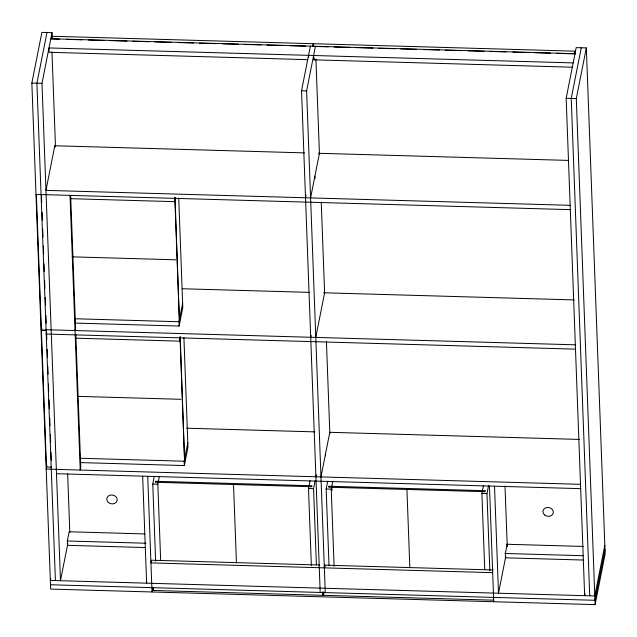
<?xml version="1.0" encoding="UTF-8"?>
<svg xmlns="http://www.w3.org/2000/svg" width="637" height="637" viewBox="0 0 637 637"><rect width="100%" height="100%" fill="white"/><g stroke="black" fill="none" stroke-linecap="round" stroke-linejoin="round"><path stroke-width="0.96" d="M585.045 593.724L584.655 595.667L566.166 98.297L576.198 47.624L586.335 47.91L605.15 553.943L595.117 604.617L50.665 589.09L31.85 83.057L41.883 32.383L52.019 32.67L52.202 37.631M46.955 32.527L36.914 83.2L55.411 580.57M67.848 543.48L60.475 580.721L41.986 83.343L52.019 32.67M304.454 152.88L54.798 145.754L45.968 190.367L570.147 205.321M51.557 467.192L46.485 467.048L41.405 330.452L41.771 328.039M46.628 332.108L46.246 334.051L575.498 349.148M46.485 467.048L46.867 465.121M46.764 466.212L46.198 469.079L580.522 484.319M75.047 330.547L75.572 327.856M50.729 578.476L50.339 580.426L594.791 595.961L604.832 545.288M145.069 547.533L67.482 545.32L67.323 540.988L69.146 531.776L144.742 533.933M70.492 198.68L174.522 201.65L175.294 197.773M75.118 323.086L179.148 326.056L178.989 321.725L182.636 303.3M179.148 326.056L182.795 307.631L178.726 198.107M75.684 338.183L179.706 341.153L180.478 337.268M155.635 561.261L152.769 484.056L154.297 476.301M160.667 560.417L157.833 484.208L159.369 476.444M152.968 587.21L152.02 591.98L147.72 476.301M323.477 592.434L322.903 595.308L152.904 590.459L153.286 588.54M80.302 462.589L184.332 465.559L184.173 461.228L187.819 442.803M184.332 465.559L187.979 447.126L183.91 337.61M320.196 592.45L301.54 90.749L310.378 46.135M312.703 46.39L313.229 43.706L52.011 36.253L51.478 38.937L59.424 39.168M325.26 592.593L306.612 90.892L315.442 46.286M314.145 57.983L313.778 59.83L313.619 55.499M305.521 197.773L306.086 194.922M310.593 197.916L319.424 153.302M310.705 337.268L311.087 335.373M315.777 337.411L324.607 292.805M311.366 565.704L308.499 488.499L310.036 480.744M316.398 564.86L313.571 488.651L315.1 480.887M315.896 476.771L316.27 474.876M320.96 476.914L329.791 432.308L579.407 439.426M328.995 565.218L326.168 489.009L327.705 481.246M334.107 566.357L331.232 489.152L332.769 481.389M324.344 567.854L324.878 565.162L324.95 567.145M493.38 597.578L493.484 600.173L323.485 595.324L323.867 593.405M484.733 569.661L481.898 493.452L483.435 485.689M489.837 570.8L486.971 493.595L488.507 485.832M574.502 53.858L575.036 51.175L313.81 43.722L313.277 46.405L328.174 46.835M581.27 47.767L571.238 98.44L589.727 595.818M595.117 604.617L576.302 98.584L586.335 47.91M507.171 544.277L505.348 553.489L505.507 557.821M505.794 556.364L498.5 593.214L494.519 486.19M604.991 549.62L594.958 600.293L50.498 584.758M50.817 38.738L575.004 53.691M66.375 39.367L82.269 39.82M88.225 39.988L104.118 40.442M110.082 40.609L126.962 41.094M132.926 41.262L148.811 41.716M154.775 41.883L171.656 42.368M177.619 42.536L193.513 42.99M199.469 43.157L216.357 43.642M222.313 43.81L238.206 44.264M244.162 44.439L261.051 44.916M267.007 45.084L282.9 45.538M289.859 45.737L305.744 46.19M334.138 47.003L350.032 47.457M355.987 47.624L372.876 48.109M378.832 48.277L394.725 48.731M400.681 48.898L416.574 49.352M423.525 49.551L439.419 50.005M445.382 50.172L461.276 50.626M468.227 50.825L484.12 51.279M490.076 51.454L505.969 51.908M512.92 52.099L528.814 52.553M534.769 52.728L550.663 53.182M556.627 53.349L573.507 53.834M573.181 62.904L48.993 47.95L49.153 52.282L307.767 59.655M313.73 59.822L572.344 67.204M31.85 83.057L41.986 83.343M301.54 90.749L306.612 90.892M566.166 98.297L576.302 98.584M318.381 153.278L568.037 160.397M35.991 194.404L570.306 209.645M72.212 256.854L175.669 259.8M182.254 288.744L309.638 292.375M323.516 292.773L574.216 299.923M74.959 318.755L178.989 321.725M46.079 329.719L575.33 344.816M46.461 330.101L41.389 329.958L36.349 194.357M41.405 330.452L46.477 330.595M78.391 396.381L180.86 399.303M186.514 428.215L314.829 431.878M80.143 458.258L184.173 461.228M56.494 473.697L580.681 488.651M152.769 484.056L157.833 484.208M308.499 488.499L313.571 488.651M326.168 489.009L331.232 489.152M481.898 493.452L486.971 493.595M506.797 544.261L583.381 546.45M67.323 540.988L145.905 543.234M504.974 553.473L583.548 555.719M505.133 557.805L583.707 560.05M319.36 565.003L151.471 560.218L150.945 562.901L492.672 572.655M324.329 565.146L493.205 569.964M575.036 51.175L575.147 54.153M505.006 486.015L507.259 546.626M489.455 486.047L493.755 601.726M406.932 489.455L409.838 567.655M315.92 59.201L319.471 154.576M321.239 202.255L324.639 293.657M326.415 341.344L329.847 433.741M331.829 487.178L331.957 490.641M313.229 43.706L313.34 46.684M325.467 454.149L325.531 455.877M314.917 176.067L315.012 178.671M308.555 55.355L308.619 57.083M323.357 591.861L323.485 595.324M322.776 591.845L322.903 595.308M233.532 484.51L236.438 562.702M175.032 197.327L179.443 322.354L174.793 197.335M180.215 336.83L184.626 461.857L179.984 336.83M174.395 198.187L174.522 201.65M179.578 337.69L179.706 341.153M152.808 587.863L152.904 590.459M142.656 476.15L146.629 583.173M70.659 195.663L75.604 328.533M75.819 334.489L80.764 467.359L80.23 470.042L70.014 195.376M51.955 51.844L55.467 146.16M67.641 473.769L69.823 532.349M54.798 145.754L54.862 147.489M41.453 195.487L41.708 202.415M42.082 212.312L42.376 220.235M42.703 229.145L42.998 237.06M43.332 245.97L43.627 253.884M43.993 263.782L44.287 271.704M44.622 280.614L44.908 288.529M45.243 297.439L45.538 305.354M45.904 315.251L46.198 323.174M46.549 332.578L46.804 339.505M47.178 349.402L47.472 357.325M47.799 366.227L48.093 374.15M48.46 384.047L48.723 390.975M49.049 399.885L49.383 408.795M49.718 417.697L50.012 425.62M50.339 434.53L50.634 442.444M51 452.342L51.294 460.264M155.5 481.277L155.301 482.281L311.764 486.74L311.955 485.744L155.5 481.277M328.899 486.23L328.7 487.225L485.163 491.692L485.354 490.689L328.899 486.23M108.457 502.521A5.247 4.427 11.2 0 0 117.089 500.698A5.247 4.427 11.2 0 0 110.432 495.108A5.247 4.427 11.2 0 0 108.457 502.521M544.603 514.967A5.247 4.427 11.2 0 0 553.227 513.143A5.247 4.427 11.2 0 0 546.57 507.554A5.247 4.427 11.2 0 0 544.603 514.967"/></g></svg>
